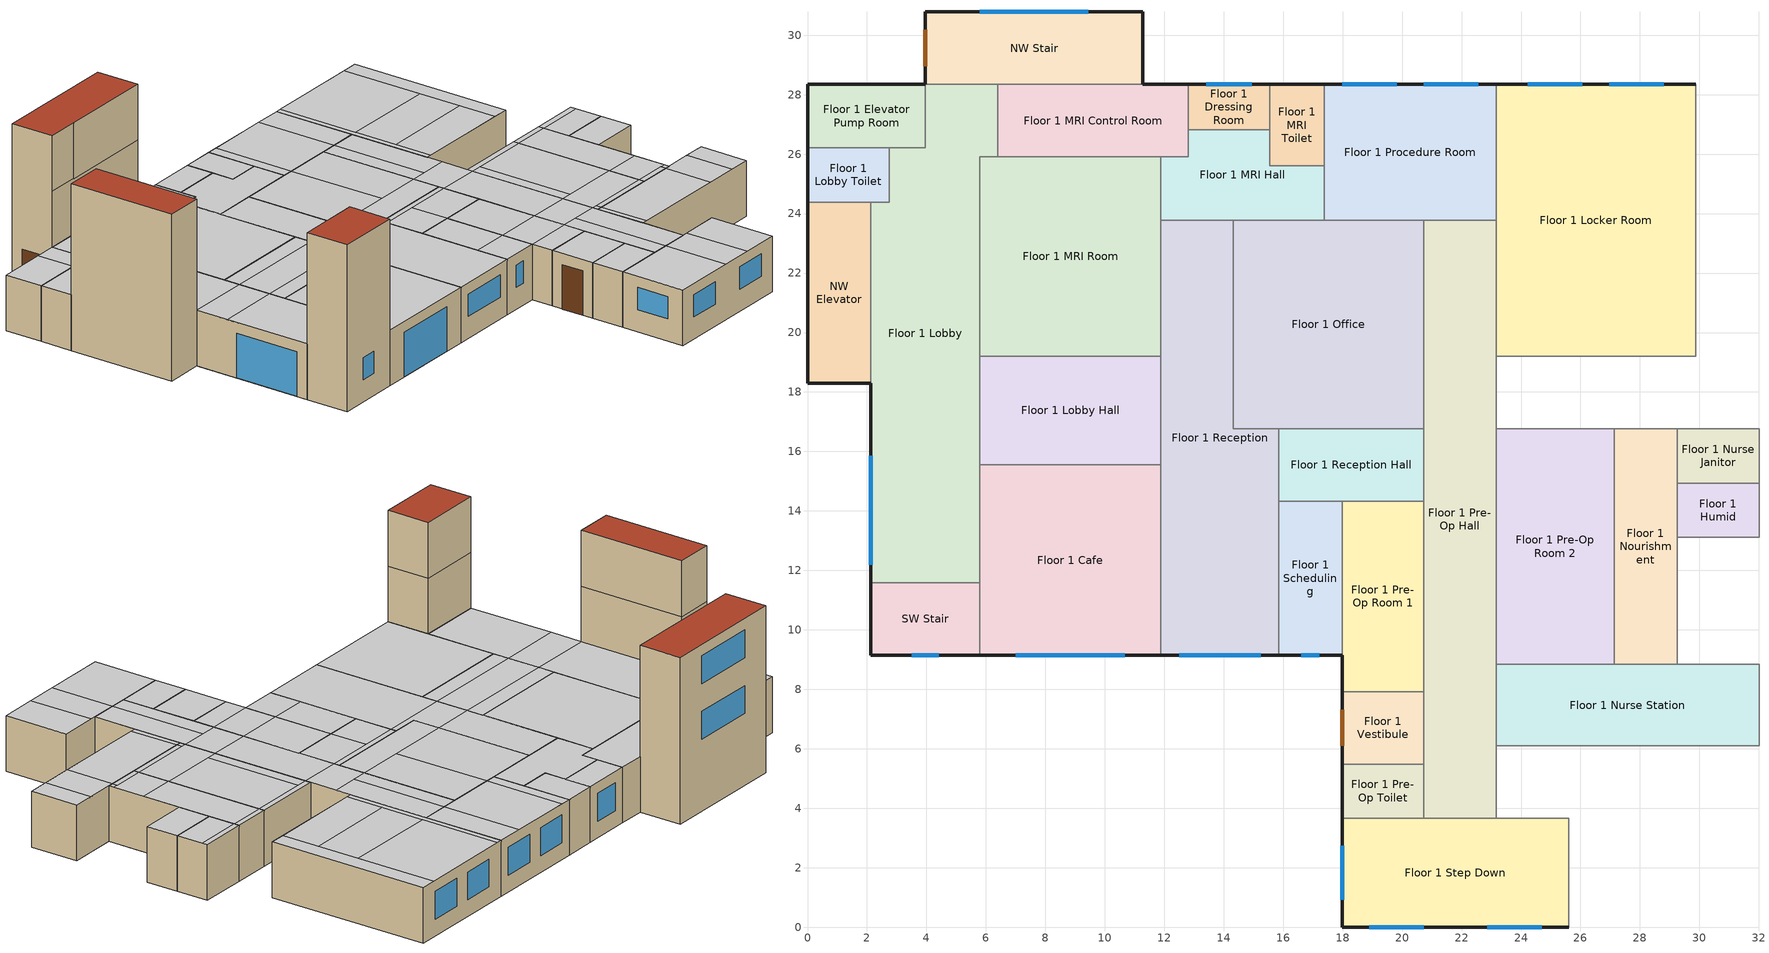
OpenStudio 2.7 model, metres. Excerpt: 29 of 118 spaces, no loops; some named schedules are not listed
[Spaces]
Floor 1 Vestibule
 floor ground (Basement Floor F: 1.26 Perim: 2.44 Area: 6.69): 20.73,7.92 20.73,5.49 17.98,5.49 17.98,7.92 z0
 wall outside: 17.98,7.92 17.98,5.49 z0:3.05
 wall to Floor 1 Pre-Op Hall: 20.73,5.49 20.73,7.92 z0:3.05
 wall to Floor 1 Pre-Op Room 1: 20.73,7.92 17.98,7.92 z0:3.05
 wall to Floor 1 Pre-Op Toilet: 17.98,5.49 20.73,5.49 z0:3.05
 door: 17.98,7.32 17.98,6.1 z0:2.44
 ceiling to Floor 2 Exam 1: 20.73,5.49 20.73,7.92 17.98,7.92 17.98,5.49 z3.05
Floor 1 Lobby
 floor ground (Basement Floor F: 1.26 Perim: 6.71 Area: 57.79): 6.4,28.35 6.4,25.91 5.79,25.91 5.79,11.58 2.13,11.58 2.13,24.38 2.74,24.38 2.74,26.21 3.96,26.21 3.96,28.35 z0
 wall outside: 2.13,18.29 2.13,11.58 z0:3.05
 wall to SW Stair: 2.13,11.58 5.79,11.58 z0:3.05
 wall to Floor 1 MRI Room: 5.79,19.2 5.79,25.91 6.4,25.91 z0:3.05
 wall to Floor 1 Elevator Pump Room: 3.96,28.35 3.96,26.21 2.74,26.21 z0:3.05
 wall to Floor 1 Lobby Toilet: 2.74,26.21 2.74,24.38 2.13,24.38 z0:3.05
 wall to Floor 1 MRI Control Room: 6.4,25.91 6.4,28.35 z0:3.05
 wall to Floor 1 Cafe: 5.79,11.58 5.79,15.54 z0:3.05
 wall to Floor 1 Lobby Hall: 5.79,15.54 5.79,19.2 z0:3.05
 wall to NW Stair: 6.4,28.35 3.96,28.35 z0:3.05
 wall to NW Elevator: 2.13,24.38 2.13,18.29 z0:3.05
 window: 2.13,15.85 2.13,12.19 z0.03:2.46
 ceiling to Floor 2 Work Hall: 5.79,16.46 5.79,18.29 2.13,18.29 2.13,16.46 z3.05
 ceiling to Floor 2 Work: 5.79,18.29 5.79,25.91 6.4,25.91 6.4,28.35 3.96,28.35 3.96,26.21 2.74,26.21 2.74,24.38 2.13,24.38 2.13,18.29 z3.05
 ceiling to Floor 2 Reception: 5.79,11.58 5.79,16.46 2.13,16.46 2.13,11.58 z3.05
Floor 1 Scheduling
 floor ground (Basement Floor F: 1.26 Perim: 2.13 Area: 11.06): 17.98,14.33 17.98,9.14 15.85,9.14 15.85,14.33 z0
 wall outside: 15.85,9.14 17.98,9.14 z0:3.05
 wall to Floor 1 Reception: 15.85,14.33 15.85,9.14 z0:3.05
 wall to Floor 1 Pre-Op Room 1: 17.98,9.14 17.98,14.33 z0:3.05
 wall to Floor 1 Reception Hall: 17.98,14.33 15.85,14.33 z0:3.05
 window: 16.61,9.14 17.22,9.14 z1.22:2.44
 ceiling to Floor 2 Reception Toilet: 17.98,10.97 17.98,14.33 15.85,14.33 15.85,10.97 z3.05
 ceiling to Floor 2 Reception Hall: 17.98,9.14 17.98,10.97 15.85,10.97 15.85,9.14 z3.05
SW Stair
 floor ground (Basement Floor F: 1.26 Perim: 6.1 Area: 8.92): 5.79,11.58 5.79,9.14 2.13,9.14 2.13,11.58 z0
 wall outside: 2.13,11.58 2.13,9.14 5.79,9.14 z0:9.14
 wall to Floor 3 Undeveloped 2: 5.79,9.14 5.79,11.58 2.13,11.58 z6.1:9.14
 wall to Floor 1 Cafe: 5.79,9.14 5.79,11.58 z0:3.05
 wall to Floor 2 Reception: 5.79,9.14 5.79,11.58 2.13,11.58 z3.05:6.1
 window: 3.51,9.14 4.42,9.14 z1.22:2.44
 roof outside: 5.79,9.14 5.79,11.58 2.13,11.58 2.13,9.14 z9.14
Floor 1 Lobby Hall
 floor ground (Basement Floor F: 1.26 Perim: 0.0 Area: 22.3): 11.89,19.2 11.89,15.54 5.79,15.54 5.79,19.2 z0
 wall to Floor 1 MRI Room: 11.89,19.2 5.79,19.2 z0:3.05
 wall to Floor 1 Cafe: 5.79,15.54 11.89,15.54 z0:3.05
 wall to Floor 1 Reception: 11.89,15.54 11.89,19.2 z0:3.05
 ceiling to Floor 2 Work Hall: 11.89,16.46 11.89,18.29 5.79,18.29 5.79,16.46 z3.05
 ceiling to Floor 2 Work: 11.89,18.29 11.89,19.2 5.79,19.2 5.79,18.29 z3.05
 ceiling to Floor 2 Reception: 11.89,15.54 11.89,16.46 5.79,16.46 5.79,15.54 z3.05
Floor 1 Pre-Op Room 1
 floor ground (Basement Floor F: 1.26 Perim: 1.22 Area: 17.56): 20.73,14.33 20.73,7.92 17.98,7.92 17.98,14.33 z0
 wall outside: 17.98,9.14 17.98,7.92 z0:3.05
 wall to Floor 1 Reception Hall: 20.73,14.33 17.98,14.33 z0:3.05
 wall to Floor 1 Pre-Op Hall: 20.73,7.92 20.73,14.33 z0:3.05
 ceiling to Floor 2 Scheduling 2: 20.73,10.97 20.73,14.33 17.98,14.33 17.98,10.97 z3.05
 ceiling to Floor 2 Reception Hall: 20.73,9.14 20.73,10.97 17.98,10.97 17.98,9.14 z3.05
 ceiling to Floor 2 Exam 1: 20.73,7.92 20.73,9.14 17.98,9.14 17.98,7.92 z3.05
Floor 1 MRI Hall
 floor ground (Basement Floor F: 1.26 Perim: 0.0 Area: 13.66): 15.54,26.82 15.54,25.6 17.37,25.6 17.37,23.77 11.89,23.77 11.89,25.91 12.8,25.91 12.8,26.82 z0
 wall to Floor 1 MRI Toilet: 17.37,25.6 15.54,25.6 15.54,26.82 z0:3.05
 wall to Floor 1 Dressing Room: 15.54,26.82 12.8,26.82 z0:3.05
 wall to Floor 1 Office: 14.33,23.77 17.37,23.77 z0:3.05
 wall to Floor 1 MRI Room: 11.89,25.91 11.89,23.77 z0:3.05
 wall to Floor 1 MRI Control Room: 12.8,26.82 12.8,25.91 11.89,25.91 z0:3.05
 wall to Floor 1 Reception: 11.89,23.77 14.33,23.77 z0:3.05
 wall to Floor 1 Procedure Room: 17.37,23.77 17.37,25.6 z0:3.05
 ceiling to Floor 2 Work: 17.37,23.77 17.37,25.6 15.54,25.6 15.54,26.82 12.8,26.82 12.8,25.91 11.89,25.91 11.89,23.77 z3.05
Floor 1 Pre-Op Hall
 floor ground (Basement Floor F: 1.26 Perim: 0.0 Area: 49.05): 23.16,23.77 23.16,3.66 20.73,3.66 20.73,23.77 z0
 wall to Floor 1 Nurse Hall: 23.16,3.66 23.16,6.1 z0:3.05
 wall to Floor 1 Office: 20.73,23.77 20.73,16.76 z0:3.05
 wall to Floor 1 Locker Room Hall: 23.16,16.76 23.16,19.2 z0:3.05
 wall to Floor 1 Pre-Op Room 2: 23.16,8.84 23.16,16.76 z0:3.05
 wall to Floor 1 Procedure Room: 23.16,23.77 20.73,23.77 z0:3.05
 wall to Floor 1 Nurse Station: 23.16,6.1 23.16,8.84 z0:3.05
 wall to Floor 1 Step Down: 20.73,3.66 23.16,3.66 z0:3.05
 wall to Floor 1 Locker Room: 23.16,19.2 23.16,23.77 z0:3.05
 wall to Floor 1 Pre-Op Toilet: 20.73,5.49 20.73,3.66 z0:3.05
 wall to Floor 1 Reception Hall: 20.73,16.76 20.73,14.33 z0:3.05
 ceiling to Floor 2 Exam 1: 21.64,3.66 21.64,9.14 20.73,9.14 20.73,3.66 z3.05
 ceiling to Floor 2 Exam Hall 1: 23.16,3.66 23.16,9.14 21.64,9.14 21.64,3.66 z3.05
 ceiling to Floor 2 Work Hall: 23.16,16.46 23.16,18.29 20.73,18.29 20.73,16.46 z3.05
 ceiling to Floor 2 Exam Hall 6: 23.16,18.29 23.16,23.77 21.64,23.77 21.64,18.29 z3.05
 ceiling to Floor 2 Exam 9: 21.64,18.29 21.64,23.77 20.73,23.77 20.73,18.29 z3.05
 ceiling to Floor 2 Scheduling 2: 23.16,10.97 23.16,16.46 20.73,16.46 20.73,10.97 z3.05
 ceiling to Floor 2 Reception Hall: 23.16,9.14 23.16,10.97 20.73,10.97 20.73,9.14 z3.05
NW Elevator
 floor ground (Basement Floor F: 1.26 Perim: 8.23 Area: 13.01): 2.13,24.38 2.13,18.29 0,18.29 0,24.38 z0
 wall outside: 0,24.38 0,18.29 2.13,18.29 z0:9.14
 wall to Floor 3 Office Toilet: 2.13,24.38 0,24.38 z6.1:9.14
 wall to Floor 1 Lobby Toilet: 2.13,24.38 0,24.38 z0:3.05
 wall to Floor 3 Elevator Hall: 2.13,18.29 2.13,24.38 z6.1:9.14
 wall to Floor 2 Work Toilet: 2.13,24.38 0,24.38 z3.05:6.1
 wall to Floor 2 Work: 2.13,18.29 2.13,24.38 z3.05:6.1
 roof outside: 2.13,18.29 2.13,24.38 0,24.38 0,18.29 z9.14
Floor 1 Reception
 floor ground (Basement Floor F: 1.26 Perim: 3.96 Area: 47.29): 14.33,23.77 14.33,16.76 15.85,16.76 15.85,9.14 11.89,9.14 11.89,23.77 z0
 wall outside: 11.89,9.14 15.85,9.14 z0:3.05
 wall to Floor 1 Cafe: 11.89,15.54 11.89,9.14 z0:3.05
 wall to Floor 1 Reception Hall: 15.85,14.33 15.85,16.76 z0:3.05
 wall to Floor 1 Office: 15.85,16.76 14.33,16.76 14.33,23.77 z0:3.05
 wall to Floor 1 MRI Room: 11.89,23.77 11.89,19.2 z0:3.05
 window: 12.5,9.14 15.24,9.14 z1.22:2.44
 ceiling to Floor 2 Work Hall: 15.85,16.46 15.85,16.76 14.33,16.76 14.33,18.29 11.89,18.29 11.89,16.46 z3.05
 ceiling to Floor 2 Reception: 15.85,9.14 15.85,16.46 11.89,16.46 11.89,9.14 z3.05
 ceiling to Floor 2 Work: 14.33,18.29 14.33,23.77 11.89,23.77 11.89,18.29 z3.05
NW Stair
 floor ground (Basement Floor F: 1.26 Perim: 12.19 Area: 17.84): 11.28,30.78 11.28,28.35 3.96,28.35 3.96,30.78 z0
 wall outside: 11.28,28.35 11.28,30.78 3.96,30.78 3.96,28.35 z0:9.14
 wall to Floor 3 Office: 5.79,28.35 11.28,28.35 z6.1:9.14
 wall to Floor 1 MRI Control Room: 6.4,28.35 11.28,28.35 z0:3.05
 wall to Floor 2 Work: 3.96,28.35 11.28,28.35 z3.05:6.1
 wall to Floor 3 Elevator Hall: 3.96,28.35 5.79,28.35 z6.1:9.14
 window: 9.45,30.78 5.79,30.78 z3.96:5.49; 9.45,30.78 5.79,30.78 z7.01:8.53
 door: 3.96,30.18 3.96,28.96 z0:2.44
 roof outside: 11.28,28.35 11.28,30.78 3.96,30.78 3.96,28.35 z9.14
Floor 1 MRI Room
 floor ground (Basement Floor F: 1.26 Perim: 0.0 Area: 40.88): 11.89,25.91 11.89,19.2 5.79,19.2 5.79,25.91 z0
 wall to Floor 1 MRI Control Room: 11.89,25.91 6.4,25.91 z0:3.05
 ceiling to Floor 2 Work: 11.89,19.2 11.89,25.91 5.79,25.91 5.79,19.2 z3.05
Floor 1 Procedure Room
 floor ground (Basement Floor F: 1.26 Perim: 5.79 Area: 26.48): 23.16,28.35 23.16,23.77 17.37,23.77 17.37,28.35 z0
 wall outside: 23.16,28.35 17.37,28.35 z0:3.05
 wall to Floor 1 Locker Room: 23.16,23.77 23.16,28.35 z0:3.05
 wall to Floor 1 Office: 17.37,23.77 20.73,23.77 z0:3.05
 wall to Floor 1 MRI Toilet: 17.37,28.35 17.37,25.6 z0:3.05
 window: 19.81,28.35 17.98,28.35 / 22.56,28.35 20.73,28.35 z0.91:2.44
 ceiling to Floor 2 Work: 17.98,23.77 17.98,28.35 17.37,28.35 17.37,23.77 z3.05
 ceiling to Floor 2 Exam Hall 6: 23.16,23.77 23.16,28.35 21.64,28.35 21.64,23.77 z3.05
 ceiling to Floor 2 Exam 9: 21.64,23.77 21.64,28.35 17.98,28.35 17.98,23.77 z3.05
Floor 1 Cafe
 floor ground (Basement Floor F: 1.26 Perim: 6.1 Area: 39.02): 11.89,15.54 11.89,9.14 5.79,9.14 5.79,15.54 z0
 wall outside: 5.79,9.14 11.89,9.14 z0:3.05
 window: 7.01,9.14 10.67,9.14 z0.03:2.46
 ceiling to Floor 2 Reception: 11.89,9.14 11.89,15.54 5.79,15.54 5.79,9.14 z3.05
Floor 1 Pre-Op Room 2
 floor ground (Basement Floor F: 1.26 Perim: 0.0 Area: 31.4): 27.13,16.76 27.13,8.84 23.16,8.84 23.16,16.76 z0
 wall to Floor 1 Nurse Station: 23.16,8.84 27.13,8.84 z0:3.05
 wall to Floor 1 Locker Room Hall: 27.13,16.76 23.16,16.76 z0:3.05
 wall to Floor 1 Nourishment: 27.13,8.84 27.13,16.76 z0:3.05
 ceiling to Floor 2 Work Hall: 27.13,16.46 27.13,16.76 23.16,16.76 23.16,16.46 z3.05
 ceiling to Floor 2 Exam Hall 1: 23.47,8.84 23.47,9.14 23.16,9.14 23.16,8.84 z3.05
 ceiling to Floor 2 Exam 2: 27.13,8.84 27.13,9.14 23.47,9.14 23.47,8.84 z3.05
 ceiling to Floor 2 Reception Hall: 27.13,9.14 27.13,10.97 23.16,10.97 23.16,9.14 z3.05
 ceiling to Floor 2 Scheduling 2: 23.77,10.97 23.77,16.46 23.16,16.46 23.16,10.97 z3.05
 ceiling to Floor 2 X-Ray: 27.13,10.97 27.13,16.46 23.77,16.46 23.77,10.97 z3.05
Floor 1 Locker Room
 floor ground (Basement Floor F: 1.26 Perim: 6.71 Area: 61.32): 29.87,28.35 29.87,19.2 23.16,19.2 23.16,28.35 z0
 wall outside: 29.87,28.35 23.16,28.35 z0:3.05
 wall to Floor 1 Locker Room Hall: 23.16,19.2 29.87,19.2 z0:3.05
 wall to Floor 1 Lounge: 29.87,19.2 29.87,28.35 z0:3.05
 window: 28.8,28.35 26.97,28.35 / 26.06,28.35 24.23,28.35 z0.91:2.44
 ceiling to Floor 2 Exam Hall 5: 29.87,19.2 29.87,28.35 28.96,28.35 28.96,19.2 z3.05
 ceiling to Floor 2 Exam 8: 28.96,23.77 28.96,28.35 23.47,28.35 23.47,23.77 z3.05
 ceiling to Floor 2 Exam Hall 6: 23.47,19.2 23.47,28.35 23.16,28.35 23.16,19.2 z3.05
 ceiling to Floor 2 Nurse Station 2: 28.96,19.2 28.96,21.34 23.47,21.34 23.47,19.2 z3.05
 ceiling to Floor 2 Storage 3: 28.96,21.34 28.96,23.77 23.47,23.77 23.47,21.34 z3.05
Floor 1 Nurse Station
 floor ground (Basement Floor F: 1.26 Perim: 0.0 Area: 24.25): 32,8.84 32,6.1 23.16,6.1 23.16,8.84 z0
 wall to Floor 1 Nurse Hall: 23.16,6.1 32,6.1 z0:3.05
 wall to Floor 1 Clean: 32,8.84 29.26,8.84 z0:3.05
 wall to Floor 1 Nourishment: 29.26,8.84 27.13,8.84 z0:3.05
 wall to Floor 1 PACU: 32,6.1 32,8.84 z0:3.05
 ceiling to Floor 2 Exam Hall 2: 30.78,6.1 30.78,8.84 28.96,8.84 28.96,6.1 z3.05
 ceiling to Floor 2 Exam Hall 1: 23.47,6.1 23.47,8.84 23.16,8.84 23.16,6.1 z3.05
 ceiling to Floor 2 Exam 3: 32,6.1 32,8.84 30.78,8.84 30.78,6.1 z3.05
 ceiling to Floor 2 Exam 2: 28.96,6.1 28.96,8.84 23.47,8.84 23.47,6.1 z3.05
Floor 1 Pre-Op Toilet
 floor ground (Basement Floor F: 1.26 Perim: 1.83 Area: 5.02): 20.73,5.49 20.73,3.66 17.98,3.66 17.98,5.49 z0
 wall outside: 17.98,5.49 17.98,3.66 z0:3.05
 wall to Floor 1 Step Down: 17.98,3.66 20.73,3.66 z0:3.05
 ceiling to Floor 2 Exam 1: 20.73,3.66 20.73,5.49 17.98,5.49 17.98,3.66 z3.05
Floor 1 Dressing Room
 floor ground (Basement Floor F: 1.26 Perim: 2.74 Area: 4.18): 15.54,28.35 15.54,26.82 12.8,26.82 12.8,28.35 z0
 wall outside: 15.54,28.35 12.8,28.35 z0:3.05
 wall to Floor 1 MRI Toilet: 15.54,26.82 15.54,28.35 z0:3.05
 wall to Floor 1 MRI Control Room: 12.8,28.35 12.8,26.82 z0:3.05
 window: 14.94,28.35 13.41,28.35 z0.91:2.44
 ceiling to Floor 2 Work: 15.54,26.82 15.54,28.35 12.8,28.35 12.8,26.82 z3.05
Floor 1 Office
 floor ground (Basement Floor F: 1.26 Perim: 0.0 Area: 44.87): 20.73,23.77 20.73,16.76 14.33,16.76 14.33,23.77 z0
 wall to Floor 1 Reception Hall: 15.85,16.76 20.73,16.76 z0:3.05
 ceiling to Floor 2 Work Hall: 20.73,16.76 20.73,18.29 14.33,18.29 14.33,16.76 z3.05
 ceiling to Floor 2 Exam 9: 20.73,18.29 20.73,23.77 17.98,23.77 17.98,18.29 z3.05
 ceiling to Floor 2 Work: 17.98,18.29 17.98,23.77 14.33,23.77 14.33,18.29 z3.05
Floor 1 Nourishment
 floor ground (Basement Floor F: 1.26 Perim: 0.0 Area: 16.91): 29.26,16.76 29.26,8.84 27.13,8.84 27.13,16.76 z0
 wall to Floor 1 Nurse Janitor: 29.26,14.94 29.26,16.76 z0:3.05
 wall to Floor 1 Humid: 29.26,13.11 29.26,14.94 z0:3.05
 wall to Floor 1 Locker Room Hall: 29.26,16.76 27.13,16.76 z0:3.05
 wall to Floor 1 Clean: 29.26,8.84 29.26,13.11 z0:3.05
 ceiling to Floor 2 X-Ray: 29.26,10.97 29.26,16.46 27.13,16.46 27.13,10.97 z3.05
 ceiling to Floor 2 Exam 2: 28.96,8.84 28.96,9.14 27.13,9.14 27.13,8.84 z3.05
 ceiling to Floor 2 Reception Hall: 29.26,9.14 29.26,10.97 27.13,10.97 27.13,9.14 z3.05
 ceiling to Floor 2 Work Hall: 29.26,16.46 29.26,16.76 27.13,16.76 27.13,16.46 z3.05
 ceiling to Floor 2 Exam Hall 2: 29.26,8.84 29.26,9.14 28.96,9.14 28.96,8.84 z3.05
Floor 1 Elevator Pump Room
 floor ground (Basement Floor F: 1.26 Perim: 6.1 Area: 8.45): 3.96,28.35 3.96,26.21 0,26.21 0,28.35 z0
 wall outside: 3.96,28.35 0,28.35 0,26.21 z0:3.05
 wall to Floor 1 Lobby Toilet: 0,26.21 2.74,26.21 z0:3.05
 ceiling to Floor 2 Work: 3.96,26.21 3.96,28.35 2.74,28.35 2.74,26.21 z3.05
 ceiling to Floor 2 Janitor: 2.74,26.21 2.74,28.35 0,28.35 0,26.21 z3.05
Floor 1 Lobby Toilet
 floor ground (Basement Floor F: 1.26 Perim: 1.83 Area: 5.02): 2.74,26.21 2.74,24.38 0,24.38 0,26.21 z0
 wall outside: 0,26.21 0,24.38 z0:3.05
 ceiling to Floor 2 Work Toilet: 2.74,24.38 2.74,26.21 0,26.21 0,24.38 z3.05
Floor 1 MRI Control Room
 floor ground (Basement Floor F: 1.26 Perim: 1.52 Area: 15.61): 12.8,28.35 12.8,25.91 6.4,25.91 6.4,28.35 z0
 wall outside: 12.8,28.35 11.28,28.35 z0:3.05
 ceiling to Floor 2 Work: 12.8,25.91 12.8,28.35 6.4,28.35 6.4,25.91 z3.05
Floor 1 Humid
 floor ground (Basement Floor F: 1.26 Perim: 0.0 Area: 5.02): 32,14.94 32,13.11 29.26,13.11 29.26,14.94 z0
 wall to Floor 1 Clean: 29.26,13.11 32,13.11 z0:3.05
 wall to Floor 1 Nurse Janitor: 32,14.94 29.26,14.94 z0:3.05
 wall to Floor 1 Sterile Storage: 32,13.11 32,14.94 z0:3.05
 ceiling to Floor 2 X-Ray: 32,13.11 32,14.94 29.26,14.94 29.26,13.11 z3.05
Floor 1 Step Down
 floor ground (Basement Floor F: 1.26 Perim: 11.28 Area: 27.87): 25.6,3.66 25.6,0 17.98,0 17.98,3.66 z0
 wall outside: 17.98,3.66 17.98,0 25.6,0 z0:3.05
 wall to Floor 1 Nurse Hall: 25.6,3.66 23.16,3.66 z0:3.05
 wall to Floor 1 Recovery Room: 25.6,0 25.6,3.66 z0:3.05
 window: 22.86,0 24.69,0 / 18.9,0 20.73,0 / 17.98,2.74 17.98,0.91 z1.22:2.44
 ceiling to Floor 2 Exam 1: 21.64,0 21.64,3.66 17.98,3.66 17.98,0 z3.05
 ceiling to Floor 2 Exam Hall 1: 23.47,0 23.47,3.66 21.64,3.66 21.64,0 z3.05
 ceiling to Floor 2 Exam 2: 25.6,0 25.6,3.66 23.47,3.66 23.47,0 z3.05
Floor 1 Reception Hall
 floor ground (Basement Floor F: 1.26 Perim: 0.0 Area: 11.89): 20.73,16.76 20.73,14.33 15.85,14.33 15.85,16.76 z0
 ceiling to Floor 2 Work Hall: 20.73,16.46 20.73,16.76 15.85,16.76 15.85,16.46 z3.05
 ceiling to Floor 2 Reception Toilet: 17.98,14.33 17.98,16.46 15.85,16.46 15.85,14.33 z3.05
 ceiling to Floor 2 Scheduling 2: 20.73,14.33 20.73,16.46 17.98,16.46 17.98,14.33 z3.05
Floor 1 Nurse Janitor
 floor ground (Basement Floor F: 1.26 Perim: 0.0 Area: 5.02): 32,16.76 32,14.94 29.26,14.94 29.26,16.76 z0
 wall to Floor 1 Sterile Storage: 32,14.94 32,16.76 z0:3.05
 wall to Floor 1 Locker Room Hall: 32,16.76 29.26,16.76 z0:3.05
 ceiling to Floor 2 Work Hall: 32,16.46 32,16.76 29.26,16.76 29.26,16.46 z3.05
 ceiling to Floor 2 X-Ray: 32,14.94 32,16.46 29.26,16.46 29.26,14.94 z3.05
Floor 1 MRI Toilet
 floor ground (Basement Floor F: 1.26 Perim: 1.83 Area: 5.02): 17.37,28.35 17.37,25.6 15.54,25.6 15.54,28.35 z0
 wall outside: 17.37,28.35 15.54,28.35 z0:3.05
 ceiling to Floor 2 Work: 17.37,25.6 17.37,28.35 15.54,28.35 15.54,25.6 z3.05
[Site]
Tampa-MacDill AFB_FL_USA: Latitude {deg}=27.85; Longitude {deg}=-82.52; Time Zone {hr}=-5; Elevation {m}=8; Terrain=City
[Building]
-Outpatient-ASHRAE 169-2013-2A created: 2020-01-29 10:56:15 -0500: North Axis {deg}=0; Default Construction Set=90.1-2007 - Outpatient - ASHRAE 169-2013-2A; Standards Number of Stories=3; Standards Number of Above Ground Stories=3; Standards Building Type=Outpatient
[ClimateZones]
Climate Zone Institution Name 1=ASHRAE; Climate Zone Document Name 1=ANSI/ASHRAE Standard 169; Climate Zone Document Year 1=2006; Climate Zone Value 1=2A
[Site:WaterMainsTemperature]
Calculation Method=Correlation; Annual Average Outdoor Air Temperature {C}=21.85; Maximum Difference In Monthly Average Outdoor Air Temperatures {deltaC}=14.3
[SizingPeriod:DesignDay] Barometric Pressure {Pa}=101229; Sky Clearness=0; Rain Indicator=0; Snow Indicator=0; Day of Month=21; Daylight Saving Time Indicator=0; Humidity Indicating Type=Wetbulb; Dry-Bulb Temperature Range Modifier Type=DefaultMultipliers
Name | Maximum Dry-Bulb Temperature {C} | Daily Dry-Bulb Temperature Range {deltaC} | Humidity Indicating Conditions at Maximum Dry-Bulb | Wind Speed {m/s} | Wind Direction {deg} | Month | Day Type | Solar Model Indicator | ASHRAE Taub | ASHRAE Taud
Tampa-MacDill.AFB_FL_USA Ann Clg .4% Condns DB=>MWB | 33.9 | 7.9 | 25.1 | 3.1 | 270 | 8 | SummerDesignDay | ASHRAETau | 0.491 | 2.016
Tampa-MacDill.AFB_FL_USA Ann Htg 99.6% Condns DB | 4.6 | 0 | 4.6 | 2.5 | 10 | 1 | WinterDesignDay | ASHRAEClearSky
[Site:GroundTemperature:FCfactorMethod]
January Ground Temperature {C}=24.2; February Ground Temperature {C}=18.9; March Ground Temperature {C}=15.7; April Ground Temperature {C}=13.6; May Ground Temperature {C}=15.5; June Ground Temperature {C}=17.1; July Ground Temperature {C}=21.2; August Ground Temperature {C}=26.9; September Ground Temperature {C}=27.6; October Ground Temperature {C}=27.9; November Ground Temperature {C}=27.4; December Ground Temperature {C}=26.2
[Material:NoMass] Thermal Absorptance=0.9; Solar Absorptance=0.7
Name | Roughness | Thermal Resistance {m2-K/W} | Visible Absorptance
CP02 CARPET PAD | VeryRough | 0.21648 | 0.8
Typical Insulation R-6.78 | Smooth | 1.19347 | 0.7
Typical Carpet Pad | Smooth | 0.21648 | 0.8
Typical Insulation R-5.89 | Smooth | 1.03652 | 0.7
Typical Insulation R-19.72 | Smooth | 3.4722 | 0.7
Typical Insulation R-0.58 | Smooth | 0.101875 | 0.7
Typical Insulation | Smooth | 0.0282222 | 0.7
[Material]
Name | Roughness | Thickness {m} | Conductivity {W/m-K} | Density {kg/m3} | Specific Heat {J/kg-K} | Thermal Absorptance | Solar Absorptance | Visible Absorptance
100mm Normalweight concrete floor | MediumSmooth | 0.1016 | 2.31 | 2322 | 832
G01 13mm gypsum board | Smooth | 0.0127 | 0.16 | 800 | 1090 | 0.9 | 0.7 | 0.5
4 in. Normalweight Concrete Floor | MediumRough | 0.1016 | 2.31 | 2322 | 832 | 0.9 | 0.7 | 0.7
25mm Stucco | Smooth | 0.0254 | 0.72 | 1856 | 840 | 0.9 | 0.7 | 0.7
5/8 in. Gypsum Board | MediumSmooth | 0.0159 | 0.16 | 800 | 1090 | 0.9 | 0.7 | 0.7
Roof Membrane - Highly Reflective | VeryRough | 0.0095 | 0.16 | 1121.29 | 1460 | 0.75 | 0.45 | 0.7
Metal Roof Surface; F08 Metal surface | Smooth | 0.0008 | 45.28 | 7824 | 500 | 0.9 | 0.7 | 0.7
6 in. Normalweight Concrete Floor | MediumRough | 0.1524 | 2.31 | 2322 | 832 | 0.9 | 0.7 | 0.7
8 in. Concrete Block Basement Wall | MediumRough | 0.2032 | 1.326 | 1842 | 912 | 0.9 | 0.7 | 0.7
G05 25mm wood | MediumSmooth | 0.0254 | 0.15 | 608 | 1630 | 0.9 | 0.5 | 0.5
Std Wood 6inch | MediumSmooth | 0.15 | 0.12 | 540 | 1210 | 0.9 | 0.7 | 0.7
[Construction]
Typical Insulated Exterior Mass Floor R-9.35: Typical Insulation R-6.78, 4 in. Normalweight Concrete Floor, Typical Carpet Pad
Typical Insulated Steel Framed Exterior Wall R-8.06: 25mm Stucco, 5/8 in. Gypsum Board, Typical Insulation R-5.89, 5/8 in. Gypsum Board
Typical IEAD Roof - Highly Reflective R-20.83: Roof Membrane - Highly Reflective, Typical Insulation R-19.72, Metal Roof Surface
Typical Interior Floor: 100mm Normalweight concrete floor, CP02 CARPET PAD
Typical Interior Wall: G01 13mm gypsum board, G01 13mm gypsum board
Typical Interior Ceiling: CP02 CARPET PAD, 100mm Normalweight concrete floor
Typical Insulated Carpeted 6in Slab Floor: 6 in. Normalweight Concrete Floor, Typical Carpet Pad
Typical Insulated Basement Mass Wall: 8 in. Concrete Block Basement Wall
U 0.72 SHGC 0.25 Sgl Ref-B-M Tint 6mm: REF B TINT MID 6MM
Typical Insulated Metal Door R-1.43: F08 Metal surface, Typical Insulation R-0.58
U 0.88 SHGC 0.16 Sgl Ref-A-L Clr 6mm: REF A CLEAR LO 6MM
Typical Overhead Door: Typical Insulation
U 1.98 SHGC 0.36 Sgl Ref-B-H Clr 6mm: REF B CLEAR HI 6MM
Typical Interior Window: Clear 3mm
Typical Interior Door; Typical Interior Partition: G05 25mm wood
InteriorFurnishings: Std Wood 6inch
[Construction:FfactorGroundFloor] F-Factor {W/m-K}=1.26363
Name | Area {m2} | PerimeterExposed {m}
Basement Floor F: 1.26 Perim: 0.0 Area: 31.4 | 31.4012 | 0
Basement Floor F: 1.26 Perim: 11.28 Area: 27.87 | 27.8709 | 11.2776
Basement Floor F: 1.26 Perim: 12.19 Area: 17.84 | 17.8374 | 12.192
Basement Floor F: 1.26 Perim: 6.1 Area: 39.02 | 39.0193 | 6.096
Basement Floor F: 1.26 Perim: 0.0 Area: 5.02 | 5.01676 | 0
Basement Floor F: 1.26 Perim: 6.1 Area: 8.92 | 8.91869 | 6.096
Basement Floor F: 1.26 Perim: 1.83 Area: 5.02 | 5.01676 | 1.8288
Basement Floor F: 1.26 Perim: 0.0 Area: 16.91 | 16.9084 | 0
Basement Floor F: 1.26 Perim: 2.44 Area: 6.69 | 6.68902 | 2.4384
Basement Floor F: 1.26 Perim: 6.1 Area: 8.45 | 8.45418 | 6.096
Basement Floor F: 1.26 Perim: 6.71 Area: 57.79 | 57.7857 | 6.7056
Basement Floor F: 1.26 Perim: 2.13 Area: 11.06 | 11.0555 | 2.1336
Basement Floor F: 1.26 Perim: 0.0 Area: 22.3 | 22.2967 | 0
Basement Floor F: 1.26 Perim: 1.22 Area: 17.56 | 17.5587 | 1.2192
Basement Floor F: 1.26 Perim: 0.0 Area: 13.66 | 13.6567 | 0
Basement Floor F: 1.26 Perim: 0.0 Area: 49.05 | 49.0528 | 0
Basement Floor F: 1.26 Perim: 8.23 Area: 13.01 | 13.0064 | 8.2296
Basement Floor F: 1.26 Perim: 3.96 Area: 47.29 | 47.2876 | 3.9624
Basement Floor F: 1.26 Perim: 0.0 Area: 40.88 | 40.8773 | 0
Basement Floor F: 1.26 Perim: 5.79 Area: 26.48 | 26.4774 | 5.7912
Basement Floor F: 1.26 Perim: 6.71 Area: 61.32 | 61.316 | 6.7056
Basement Floor F: 1.26 Perim: 0.0 Area: 24.25 | 24.2477 | 0
Basement Floor F: 1.26 Perim: 1.52 Area: 15.61 | 15.6077 | 1.524
Basement Floor F: 1.26 Perim: 2.74 Area: 4.18 | 4.18064 | 2.7432
Basement Floor F: 1.26 Perim: 0.0 Area: 44.87 | 44.8722 | 0
Basement Floor F: 1.26 Perim: 0.0 Area: 11.89 | 11.8916 | 0
[DefaultConstructionSet]
90.1-2007 - Outpatient - ASHRAE 169-2013-2A: Default Exterior Surface Constructions=Default Surface Constructions 1; Default Interior Surface Constructions=Default Surface Constructions 2; Default Ground Contact Surface Constructions=Default Surface Constructions 3; Default Exterior SubSurface Constructions=Default Sub Surface Constructions 1; Default Interior SubSurface Constructions=Default Sub Surface Constructions 2; Interior Partition Construction=Typical Interior Partition
[DefaultSurfaceConstructions]
Name | Floor Construction | Wall Construction | Roof Ceiling Construction
Default Surface Constructions 1 | Typical Insulated Exterior Mass Floor R-9.35 | Typical Insulated Steel Framed Exterior Wall R-8.06 | Typical IEAD Roof - Highly Reflective R-20.83
Default Surface Constructions 2 | Typical Interior Floor | Typical Interior Wall | Typical Interior Ceiling
Default Surface Constructions 3 | Typical Insulated Carpeted 6in Slab Floor | Typical Insulated Basement Mass Wall
[DefaultSubSurfaceConstructions]
Name | Fixed Window Construction | Operable Window Construction | Door Construction | Glass Door Construction | Overhead Door Construction | Skylight Construction | Tubular Daylight Dome Construction | Tubular Daylight Diffuser Construction
Default Sub Surface Constructions 1 | U 0.72 SHGC 0.25 Sgl Ref-B-M Tint 6mm | U 0.72 SHGC 0.25 Sgl Ref-B-M Tint 6mm | Typical Insulated Metal Door R-1.43 | U 0.88 SHGC 0.16 Sgl Ref-A-L Clr 6mm | Typical Overhead Door | U 1.98 SHGC 0.36 Sgl Ref-B-H Clr 6mm | Typical Interior Window | Typical Interior Window
Default Sub Surface Constructions 2 | Typical Interior Window | Typical Interior Window | Typical Interior Door
[WindowMaterial:Glazing] Optical Data Type=SpectralAverage; Infrared Transmittance at Normal Incidence=0; Front Side Infrared Hemispherical Emissivity=0.84; Conductivity {W/m-K}=0.9; Dirt Correction Factor for Solar and Visible Transmittance=1; Solar Diffusing=No
Name | Thickness {m} | Solar Transmittance at Normal Incidence | Front Side Solar Reflectance at Normal Incidence | Back Side Solar Reflectance at Normal Incidence | Visible Transmittance at Normal Incidence | Front Side Visible Reflectance at Normal Incidence | Back Side Visible Reflectance at Normal Incidence | Back Side Infrared Hemispherical Emissivity
REF B TINT MID 6MM | 0.006 | 0.1 | 0.11 | 0.41 | 0.13 | 0.1 | 0.32 | 0.45
REF A CLEAR LO 6MM | 0.006 | 0.066 | 0.341 | 0.493 | 0.08 | 0.41 | 0.37 | 0.4
REF B CLEAR HI 6MM | 0.006 | 0.24 | 0.16 | 0.32 | 0.3 | 0.16 | 0.29 | 0.6
Clear 3mm | 0.003 | 0.837 | 0.075 | 0.075 | 0.898 | 0.081 | 0.081 | 0.84
[Space] Building Story=Building Story 1; Part of Total Floor Area=Yes
Name | Space Type | Thermal Zone
Floor 1 Pre-Op Room 2 | Outpatient PreOp | Floor 1 Pre-Op Room 2 ZN
Floor 1 Nurse Janitor | Outpatient Janitor | Floor 1 Nurse Janitor ZN
Floor 1 Vestibule | Outpatient Hall_infil | Floor 1 Vestibule ZN
Floor 1 Lobby | Outpatient Lobby | Floor 1 Lobby ZN
Floor 1 Scheduling | Outpatient Office | Floor 1 Scheduling ZN
SW Stair | Outpatient Stair | SW Stair ZN
Floor 1 Lobby Hall | Outpatient Hall | Floor 1 Lobby Hall ZN
Floor 1 Cafe | Outpatient Cafe | Floor 1 Cafe ZN
Floor 1 Pre-Op Room 1 | Outpatient PreOp | Floor 1 Pre-Op Room 1 ZN
Floor 1 Nourishment | Outpatient NurseStation | Floor 1 Nourishment ZN
Floor 1 Lobby Toilet | Outpatient Toilet | Floor 1 Lobby Toilet ZN
Floor 1 MRI Hall | Outpatient Hall | Floor 1 MRI Hall ZN
Floor 1 Pre-Op Hall | Outpatient Hall | Floor 1 Pre-Op Hall ZN
NW Elevator | Outpatient Stair | NW Elevator ZN
Floor 1 MRI Toilet | Outpatient Toilet | Floor 1 MRI Toilet ZN
Floor 1 Reception | Outpatient Reception | Floor 1 Reception ZN
NW Stair | Outpatient Stair | NW Stair ZN
Floor 1 Elevator Pump Room | Outpatient ElevatorPumpRoom | Floor 1 Elevator Pump Room ZN
Floor 1 MRI Room | Outpatient MRI | Floor 1 MRI Room ZN
Floor 1 Procedure Room | Outpatient ProcedureRoom | Floor 1 Procedure Room ZN
Floor 1 Locker Room | Outpatient LockerRoom | Floor 1 Locker Room ZN
Floor 1 Nurse Station | Outpatient NurseStation | Floor 1 Nurse Station ZN
Floor 1 MRI Control Room | Outpatient MRI_Control | Floor 1 MRI Control Room ZN
Floor 1 Pre-Op Toilet | Outpatient Toilet | Floor 1 Pre-Op Toilet ZN
Floor 1 Dressing Room | Outpatient DressingRoom | Floor 1 Dressing Room ZN
Floor 1 Office | Outpatient Office | Floor 1 Office ZN
Floor 1 Humid | Outpatient Office | Floor 1 Humid ZN
Floor 1 Step Down | Outpatient PACU | Floor 1 Step Down ZN
Floor 1 Reception Hall | Outpatient Hall | Floor 1 Reception Hall ZN
[BuildingStory]
Building Story 1: Nominal Z Coordinate {m}=0
[SpaceType] Standards Building Type=Outpatient
Name | Default Schedule Set | Design Specification Outdoor Air Object | Standards Space Type
Outpatient Cafe | Outpatient Cafe Schedule Set | Outpatient Cafe Ventilation | Cafe
Outpatient DressingRoom | Outpatient DressingRoom Schedule Set | Outpatient DressingRoom Ventilation | DressingRoom
Outpatient ElevatorPumpRoom | Outpatient ElevatorPumpRoom Schedule Set | Outpatient ElevatorPumpRoom Ventilation | ElevatorPumpRoom
Outpatient Hall | Outpatient Hall Schedule Set | Outpatient Hall Ventilation | Hall
Outpatient Hall_infil | Outpatient Hall_infil Schedule Set | Outpatient Hall_infil Ventilation | Hall_infil
Outpatient Janitor | Outpatient Janitor Schedule Set | Outpatient Janitor Ventilation | Janitor
Outpatient Lobby | Outpatient Lobby Schedule Set | Outpatient Lobby Ventilation | Lobby
Outpatient LockerRoom | Outpatient LockerRoom Schedule Set | Outpatient LockerRoom Ventilation | LockerRoom
Outpatient MRI | Outpatient MRI Schedule Set | Outpatient MRI Ventilation | MRI
Outpatient MRI_Control | Outpatient MRI_Control Schedule Set | Outpatient MRI_Control Ventilation | MRI_Control
Outpatient NurseStation | Outpatient NurseStation Schedule Set | Outpatient NurseStation Ventilation | NurseStation
Outpatient Office | Outpatient Office Schedule Set | Outpatient Office Ventilation | Office
Outpatient PACU | Outpatient PACU Schedule Set | Outpatient PACU Ventilation | PACU
Outpatient PreOp | Outpatient PreOp Schedule Set | Outpatient PreOp Ventilation | PreOp
Outpatient ProcedureRoom | Outpatient ProcedureRoom Schedule Set | Outpatient ProcedureRoom Ventilation | ProcedureRoom
Outpatient Stair | Outpatient Stair Schedule Set | Outpatient Stair Ventilation | Stair
Outpatient Toilet | Outpatient Toilet Schedule Set | Outpatient Toilet Ventilation | Toilet
Outpatient Reception | Outpatient Reception Schedule Set | Outpatient Reception Ventilation | Reception
[People:Definition] Number of People Calculation Method=People/Area; Fraction Radiant=0.3
Name | People per Space Floor Area {person/m2}
Outpatient Cafe People Definition | 1.07521
Outpatient DressingRoom People Definition; Outpatient Office People Definition | 0.0538196
Outpatient Lobby People Definition; Outpatient PreOp People Definition | 0.107639
Outpatient LockerRoom People Definition | 0.161566
Outpatient MRI People Definition; Outpatient MRI_Control People Definition; Outpatient NurseStation People Definition; Outpatient PACU People Definition; Outpatient ProcedureRoom People Definition | 0.215493
Outpatient Reception People Definition | 0.322594
[People] Work Efficiency Schedule=Work Efficiency Schedule; Clothing Insulation Schedule=Clothing Schedule; Air Velocity Schedule=Air Velocity Schedule; Multiplier=1
Name | People Definition | Space or SpaceType
Outpatient Cafe People | Outpatient Cafe People Definition | Outpatient Cafe
Outpatient DressingRoom People | Outpatient DressingRoom People Definition | Outpatient DressingRoom
Outpatient Lobby People | Outpatient Lobby People Definition | Outpatient Lobby
Outpatient LockerRoom People | Outpatient LockerRoom People Definition | Outpatient LockerRoom
Outpatient MRI People | Outpatient MRI People Definition | Outpatient MRI
Outpatient MRI_Control People | Outpatient MRI_Control People Definition | Outpatient MRI_Control
Outpatient NurseStation People | Outpatient NurseStation People Definition | Outpatient NurseStation
Outpatient Office People | Outpatient Office People Definition | Outpatient Office
Outpatient PACU People | Outpatient PACU People Definition | Outpatient PACU
Outpatient PreOp People | Outpatient PreOp People Definition | Outpatient PreOp
Outpatient ProcedureRoom People | Outpatient ProcedureRoom People Definition | Outpatient ProcedureRoom
Outpatient Reception People | Outpatient Reception People Definition | Outpatient Reception
[Lights:Definition] Design Level Calculation Method=Watts/Area; Fraction Radiant=0.7; Fraction Visible=0.2; Return Air Fraction=0
Name | Watts per Space Floor Area {W/m2}
Outpatient Cafe Lights Definition; Outpatient Janitor Lights Definition; Outpatient Toilet Lights Definition | 9.68752
Outpatient DressingRoom Lights Definition; Outpatient Office Lights Definition | 11.8403
Outpatient ElevatorPumpRoom Lights Definition | 16.1459
Outpatient Hall Lights Definition; Outpatient Hall_infil Lights Definition; Outpatient NurseStation Lights Definition; Outpatient Stair Lights Definition | 10.7639
Outpatient Lobby Lights Definition; Outpatient Reception Lights Definition | 13.9931
Outpatient LockerRoom Lights Definition; Outpatient PACU Lights Definition | 8.61113
Outpatient MRI Lights Definition; Outpatient MRI_Control Lights Definition | 4.30556
Outpatient PreOp Lights Definition | 7.53474
Outpatient ProcedureRoom Lights Definition | 29.0626
[Lights] Fraction Replaceable=1
Name | Lights Definition | Space or SpaceType
Outpatient Cafe Lights | Outpatient Cafe Lights Definition | Outpatient Cafe
Outpatient DressingRoom Lights | Outpatient DressingRoom Lights Definition | Outpatient DressingRoom
Outpatient ElevatorPumpRoom Lights | Outpatient ElevatorPumpRoom Lights Definition | Outpatient ElevatorPumpRoom
Outpatient Hall Lights | Outpatient Hall Lights Definition | Outpatient Hall
Outpatient Hall_infil Lights | Outpatient Hall_infil Lights Definition | Outpatient Hall_infil
Outpatient Janitor Lights | Outpatient Janitor Lights Definition | Outpatient Janitor
Outpatient Lobby Lights | Outpatient Lobby Lights Definition | Outpatient Lobby
Outpatient LockerRoom Lights | Outpatient LockerRoom Lights Definition | Outpatient LockerRoom
Outpatient MRI Lights | Outpatient MRI Lights Definition | Outpatient MRI
Outpatient MRI_Control Lights | Outpatient MRI_Control Lights Definition | Outpatient MRI_Control
Outpatient NurseStation Lights | Outpatient NurseStation Lights Definition | Outpatient NurseStation
Outpatient Office Lights | Outpatient Office Lights Definition | Outpatient Office
Outpatient PACU Lights | Outpatient PACU Lights Definition | Outpatient PACU
Outpatient PreOp Lights | Outpatient PreOp Lights Definition | Outpatient PreOp
Outpatient ProcedureRoom Lights | Outpatient ProcedureRoom Lights Definition | Outpatient ProcedureRoom
Outpatient Reception Lights | Outpatient Reception Lights Definition | Outpatient Reception
Outpatient Stair Lights | Outpatient Stair Lights Definition | Outpatient Stair
Outpatient Toilet Lights | Outpatient Toilet Lights Definition | Outpatient Toilet
[ElectricEquipment:Definition] Fraction Latent=0
Name | Design Level Calculation Method | Watts per Space Floor Area {W/m2} | Fraction Radiant | Fraction Lost | Design Level {W}
Outpatient Cafe Elec Equip Definition | Watts/Area | 10.7639 | 0.5 | 0
Outpatient DressingRoom Elec Equip Definition; Outpatient Lobby Elec Equip Definition; Outpatient Office Elec Equip Definition; Outpatient Reception Elec Equip Definition | Watts/Area | 11.8403 | 0.5 | 0
Outpatient ElevatorPumpRoom Elec Equip Definition | Watts/Area | 57.0487 | 0.1 | 0.9
Outpatient Hall Elec Equip Definition; Outpatient Hall_infil Elec Equip Definition; Outpatient Stair Elec Equip Definition | Watts/Area | 4.30556 | 0.5 | 0
Outpatient Janitor Elec Equip Definition | Watts/Area | 1.07639 | 0.3 | 0.7
Outpatient LockerRoom Elec Equip Definition; Outpatient PACU Elec Equip Definition; Outpatient ProcedureRoom Elec Equip Definition | Watts/Area | 32.2917 | 0.5 | 0
Outpatient MRI Elec Equip Definition; Outpatient MRI_Control Elec Equip Definition | Watts/Area | 107.639 | 0.5 | 0
Outpatient NurseStation Elec Equip Definition; Outpatient PreOp Elec Equip Definition | Watts/Area | 21.5278 | 0.5 | 0
Outpatient Toilet Elec Equip Definition | Watts/Area | 4.30556 | 0.3 | 0.7
Elevator Pump Room Electric Equipment Definition | EquipmentLevel |  | 0.1 | 0.9 | 48165
[ElectricEquipment]
Name | Electric Equipment Definition | Space or SpaceType | Schedule
Outpatient Cafe Elec Equip | Outpatient Cafe Elec Equip Definition | Outpatient Cafe
Outpatient DressingRoom Elec Equip | Outpatient DressingRoom Elec Equip Definition | Outpatient DressingRoom
Outpatient ElevatorPumpRoom Elec Equip | Outpatient ElevatorPumpRoom Elec Equip Definition | Outpatient ElevatorPumpRoom
Outpatient Hall Elec Equip | Outpatient Hall Elec Equip Definition | Outpatient Hall
Outpatient Hall_infil Elec Equip | Outpatient Hall_infil Elec Equip Definition | Outpatient Hall_infil
Outpatient Janitor Elec Equip | Outpatient Janitor Elec Equip Definition | Outpatient Janitor
Outpatient Lobby Elec Equip | Outpatient Lobby Elec Equip Definition | Outpatient Lobby
Outpatient LockerRoom Elec Equip | Outpatient LockerRoom Elec Equip Definition | Outpatient LockerRoom
Outpatient MRI Elec Equip | Outpatient MRI Elec Equip Definition | Outpatient MRI
Outpatient MRI_Control Elec Equip | Outpatient MRI_Control Elec Equip Definition | Outpatient MRI_Control
Outpatient NurseStation Elec Equip | Outpatient NurseStation Elec Equip Definition | Outpatient NurseStation
Outpatient Office Elec Equip | Outpatient Office Elec Equip Definition | Outpatient Office
Outpatient PACU Elec Equip | Outpatient PACU Elec Equip Definition | Outpatient PACU
Outpatient PreOp Elec Equip | Outpatient PreOp Elec Equip Definition | Outpatient PreOp
Outpatient ProcedureRoom Elec Equip | Outpatient ProcedureRoom Elec Equip Definition | Outpatient ProcedureRoom
Outpatient Reception Elec Equip | Outpatient Reception Elec Equip Definition | Outpatient Reception
Outpatient Stair Elec Equip | Outpatient Stair Elec Equip Definition | Outpatient Stair
Outpatient Toilet Elec Equip | Outpatient Toilet Elec Equip Definition | Outpatient Toilet
Elevator Pump Room Elevator Equipment | Elevator Pump Room Electric Equipment Definition | Floor 1 Elevator Pump Room | OutPatientHealthCare BLDG_ELEVATORS
[DesignSpecification:OutdoorAir]
Name | Outdoor Air Method | Outdoor Air Flow per Person {m3/s-person} | Outdoor Air Flow per Floor Area {m3/s-m2} | Outdoor Air Flow Air Changes per Hour {1/hr}
Outpatient Cafe Ventilation | Sum | 0.00353961 | 0.0009144
Outpatient DressingRoom Ventilation; Outpatient Lobby Ventilation; Outpatient LockerRoom Ventilation; Outpatient NurseStation Ventilation; Outpatient Office Ventilation; Outpatient Reception Ventilation | Sum | 0.00235974 | 0.0003048
Outpatient ElevatorPumpRoom Ventilation; Outpatient Toilet Ventilation |  | 0 | 0 | 0
Outpatient Hall Ventilation; Outpatient Hall_infil Ventilation; Outpatient Stair Ventilation | Sum |  | 0.0003048
Outpatient Janitor Ventilation | Sum |  | 0.0006096
Outpatient MRI Ventilation; Outpatient MRI_Control Ventilation | Sum |  | 0.001524
Outpatient PACU Ventilation; Outpatient PreOp Ventilation | Sum | 0.00235974 | 0.00270764
Outpatient ProcedureRoom Ventilation | Sum |  | 0.004064
[DefaultScheduleSet] Number of People Schedule=OutPatientHealthCare BLDG_OCC_SCH; People Activity Level Schedule=OutPatientHealthCare ACTIVITY_SCH; Infiltration Schedule=OutPatientHealthCare INFIL_SCH
Name | Lighting Schedule | Electric Equipment Schedule
Outpatient Cafe Schedule Set; Outpatient DressingRoom Schedule Set; Outpatient Lobby Schedule Set; Outpatient LockerRoom Schedule Set; Outpatient MRI Schedule Set; Outpatient MRI_Control Schedule Set; Outpatient NurseStation Schedule Set; Outpatient Reception Schedule Set; Outpatient Toilet Schedule Set | OutPatientHealthCare BLDG_LIGHT_SCH | OutPatientHealthCare BLDG_EQUIP_SCH_BASE
Outpatient ElevatorPumpRoom Schedule Set | OutPatientHealthCare BLDG_LIGHT_STORAGE_SCH | OutPatientHealthCare ELEV_LIGHT_FAN_SCH_24_7
Outpatient Hall Schedule Set; Outpatient Hall_infil Schedule Set; Outpatient Stair Schedule Set | OutPatientHealthCare BLDG_LIGHT_CORRIDOR_SCH | OutPatientHealthCare BLDG_EQUIP_SCH_BASE
Outpatient Janitor Schedule Set | OutPatientHealthCare BLDG_LIGHT_STORAGE_SCH | OutPatientHealthCare BLDG_EQUIP_SCH_BASE
Outpatient Office Schedule Set | OutPatientHealthCare BLDG_LIGHT_OFFICE_SCH | OutPatientHealthCare BLDG_EQUIP_SCH_BASE
Outpatient PACU Schedule Set; Outpatient PreOp Schedule Set; Outpatient ProcedureRoom Schedule Set | OutPatientHealthCare BLDG_LIGHT_EXAM_SCH | OutPatientHealthCare BLDG_EQUIP_SCH_BASE
[ThermostatSetpoint:DualSetpoint] Heating Setpoint Temperature Schedule=OutPatientHealthCare HTGSETP_SCH_YES_OPTIMUM; Cooling Setpoint Temperature Schedule=OutPatientHealthCare CLGSETP_SCH_NO_SETBACK
Outpatient Cafe Thermostat 1; Outpatient DressingRoom Thermostat 1; Outpatient ElevatorPumpRoom Thermostat 1; Outpatient Office Thermostat 2; Outpatient Lobby Thermostat 1; Outpatient Hall Thermostat 2; Outpatient Toilet Thermostat 1; Outpatient LockerRoom Thermostat 1; Outpatient MRI_Control Thermostat 1; Outpatient Hall Thermostat 4; Outpatient MRI Thermostat 1; Outpatient Toilet Thermostat 2; Outpatient NurseStation Thermostat 1; Outpatient Janitor Thermostat 1; Outpatient NurseStation Thermostat 2; Outpatient Office Thermostat 3; Outpatient Hall Thermostat 6; Outpatient PreOp Thermostat 1; Outpatient PreOp Thermostat 2; Outpatient Toilet Thermostat 4; Outpatient ProcedureRoom Thermostat 1; Outpatient Reception Thermostat 1; Outpatient Hall Thermostat 7; Outpatient Office Thermostat 4; Outpatient PACU Thermostat 3; Outpatient Hall_infil Thermostat 3; Outpatient Stair Thermostat 2; Outpatient Stair Thermostat 3; Outpatient Stair Thermostat 4
[SpaceInfiltration:DesignFlowRate]
Name | Space or SpaceType | Schedule | Design Flow Rate Calculation Method | Flow per Exterior Surface Area {m3/s-m2} | Constant Term Coefficient | Temperature Term Coefficient | Velocity Term Coefficient | Velocity Squared Term Coefficient | Design Flow Rate {m3/s}
Floor 1 Cafe Infiltration | Floor 1 Cafe | OutPatientHealthCare INFIL_SCH | Flow/ExteriorArea | 0.00102523 | 0 | 0 | 0.224 | 0
Floor 1 Dressing Room Infiltration | Floor 1 Dressing Room | OutPatientHealthCare INFIL_SCH | Flow/ExteriorArea | 0.00102523 | 0 | 0 | 0.224 | 0
Floor 1 Elevator Pump Room Infiltration | Floor 1 Elevator Pump Room | OutPatientHealthCare INFIL_SCH | Flow/ExteriorArea | 0.00102523 | 0 | 0 | 0.224 | 0
Floor 1 Lobby Infiltration | Floor 1 Lobby | OutPatientHealthCare INFIL_SCH | Flow/ExteriorArea | 0.00102523 | 0 | 0 | 0.224 | 0
Floor 1 Lobby Toilet Infiltration | Floor 1 Lobby Toilet | OutPatientHealthCare INFIL_SCH | Flow/ExteriorArea | 0.00102523 | 0 | 0 | 0.224 | 0
Floor 1 Locker Room Infiltration | Floor 1 Locker Room | OutPatientHealthCare INFIL_SCH | Flow/ExteriorArea | 0.00102523 | 0 | 0 | 0.224 | 0
Floor 1 MRI Control Room Infiltration | Floor 1 MRI Control Room | OutPatientHealthCare INFIL_SCH | Flow/ExteriorArea | 0.00102523 | 0 | 0 | 0.224 | 0
Floor 1 MRI Toilet Infiltration | Floor 1 MRI Toilet | OutPatientHealthCare INFIL_SCH | Flow/ExteriorArea | 0.00102523 | 0 | 0 | 0.224 | 0
Floor 1 Pre-Op Room 1 Infiltration | Floor 1 Pre-Op Room 1 | OutPatientHealthCare INFIL_SCH | Flow/ExteriorArea | 0.00102523 | 0 | 0 | 0.224 | 0
Floor 1 Pre-Op Toilet Infiltration | Floor 1 Pre-Op Toilet | OutPatientHealthCare INFIL_SCH | Flow/ExteriorArea | 0.00102523 | 0 | 0 | 0.224 | 0
Floor 1 Procedure Room Infiltration | Floor 1 Procedure Room | OutPatientHealthCare INFIL_SCH | Flow/ExteriorArea | 0.00102523 | 0 | 0 | 0.224 | 0
Floor 1 Reception Infiltration | Floor 1 Reception | OutPatientHealthCare INFIL_SCH | Flow/ExteriorArea | 0.00102523 | 0 | 0 | 0.224 | 0
Floor 1 Scheduling Infiltration | Floor 1 Scheduling | OutPatientHealthCare INFIL_SCH | Flow/ExteriorArea | 0.00102523 | 0 | 0 | 0.224 | 0
Floor 1 Step Down Infiltration | Floor 1 Step Down | OutPatientHealthCare INFIL_SCH | Flow/ExteriorArea | 0.00102523 | 0 | 0 | 0.224 | 0
Floor 1 Vestibule Infiltration | Floor 1 Vestibule | OutPatientHealthCare INFIL_SCH | Flow/ExteriorArea | 0.00102523 | 0 | 0 | 0.224 | 0
NW Elevator Infiltration | NW Elevator | OutPatientHealthCare INFIL_SCH | Flow/ExteriorArea | 0.000874145 | 0 | 0 | 0.224 | 0
NW Stair Infiltration | NW Stair | OutPatientHealthCare INFIL_SCH | Flow/ExteriorArea | 0.000883821 | 0 | 0 | 0.224 | 0
SW Stair Infiltration | SW Stair | OutPatientHealthCare INFIL_SCH | Flow/ExteriorArea | 0.000883821 | 0 | 0 | 0.224 | 0
Vestibule door Infiltration | Floor 1 Vestibule | OutPatientHealthCare INFIL_Door_Opening_SCH_0.144 | Flow/Space |  |  |  |  |  | 1.186
[ThermalZone] Use Ideal Air Loads=No
Name | Thermostat
Floor 1 Cafe ZN | Outpatient Cafe Thermostat 1
Floor 1 Dressing Room ZN | Outpatient DressingRoom Thermostat 1
Floor 1 Elevator Pump Room ZN | Outpatient ElevatorPumpRoom Thermostat 1
Floor 1 Humid ZN | Outpatient Office Thermostat 2
Floor 1 Lobby ZN | Outpatient Lobby Thermostat 1
Floor 1 Lobby Hall ZN | Outpatient Hall Thermostat 2
Floor 1 Lobby Toilet ZN | Outpatient Toilet Thermostat 1
Floor 1 Locker Room ZN | Outpatient LockerRoom Thermostat 1
Floor 1 MRI Control Room ZN | Outpatient MRI_Control Thermostat 1
Floor 1 MRI Hall ZN | Outpatient Hall Thermostat 4
Floor 1 MRI Room ZN | Outpatient MRI Thermostat 1
Floor 1 MRI Toilet ZN | Outpatient Toilet Thermostat 2
Floor 1 Nourishment ZN | Outpatient NurseStation Thermostat 1
Floor 1 Nurse Janitor ZN | Outpatient Janitor Thermostat 1
Floor 1 Nurse Station ZN | Outpatient NurseStation Thermostat 2
Floor 1 Office ZN | Outpatient Office Thermostat 3
Floor 1 Pre-Op Hall ZN | Outpatient Hall Thermostat 6
Floor 1 Pre-Op Room 1 ZN | Outpatient PreOp Thermostat 1
Floor 1 Pre-Op Room 2 ZN | Outpatient PreOp Thermostat 2
Floor 1 Pre-Op Toilet ZN | Outpatient Toilet Thermostat 4
Floor 1 Procedure Room ZN | Outpatient ProcedureRoom Thermostat 1
Floor 1 Reception ZN | Outpatient Reception Thermostat 1
Floor 1 Reception Hall ZN | Outpatient Hall Thermostat 7
Floor 1 Scheduling ZN | Outpatient Office Thermostat 4
Floor 1 Step Down ZN | Outpatient PACU Thermostat 3
Floor 1 Vestibule ZN | Outpatient Hall_infil Thermostat 3
NW Elevator ZN | Outpatient Stair Thermostat 2
NW Stair ZN | Outpatient Stair Thermostat 3
SW Stair ZN | Outpatient Stair Thermostat 4
[InternalMass:Definition]
Internal Mass Definition 1: Construction=InteriorFurnishings; Design Level Calculation Method=SurfaceArea/Area; Surface Area per Space Floor Area=2
[InternalMass] Internal Mass Definition=Internal Mass Definition 1; Multiplier=1
Name | Space or SpaceType
Floor 1 Pre-Op Room 2 Mass | Floor 1 Pre-Op Room 2
Floor 1 Step Down Mass | Floor 1 Step Down
NW Stair Mass | NW Stair
Floor 1 Cafe Mass | Floor 1 Cafe
Floor 1 Nurse Janitor Mass | Floor 1 Nurse Janitor
SW Stair Mass | SW Stair
Floor 1 Lobby Toilet Mass | Floor 1 Lobby Toilet
Floor 1 Nourishment Mass | Floor 1 Nourishment
Floor 1 Vestibule Mass | Floor 1 Vestibule
Floor 1 Elevator Pump Room Mass | Floor 1 Elevator Pump Room
Floor 1 Lobby Mass | Floor 1 Lobby
Floor 1 Scheduling Mass | Floor 1 Scheduling
Floor 1 Lobby Hall Mass | Floor 1 Lobby Hall
Floor 1 Pre-Op Room 1 Mass | Floor 1 Pre-Op Room 1
Floor 1 MRI Hall Mass | Floor 1 MRI Hall
Floor 1 Pre-Op Hall Mass | Floor 1 Pre-Op Hall
NW Elevator Mass | NW Elevator
Floor 1 MRI Toilet Mass | Floor 1 MRI Toilet
Floor 1 Reception Mass | Floor 1 Reception
Floor 1 MRI Room Mass | Floor 1 MRI Room
Floor 1 Procedure Room Mass | Floor 1 Procedure Room
Floor 1 Pre-Op Toilet Mass | Floor 1 Pre-Op Toilet
Floor 1 Locker Room Mass | Floor 1 Locker Room
Floor 1 Nurse Station Mass | Floor 1 Nurse Station
Floor 1 MRI Control Room Mass | Floor 1 MRI Control Room
Floor 1 Dressing Room Mass | Floor 1 Dressing Room
Floor 1 Office Mass | Floor 1 Office
Floor 1 Humid Mass | Floor 1 Humid
Floor 1 Reception Hall Mass | Floor 1 Reception Hall
[Exterior:Lights:Definition]
NonDimming Exterior Lights Def: Design Level {W}=14442
[Exterior:Lights]
NonDimming Exterior Lights Def: Exterior Lights Definition=NonDimming Exterior Lights Def; Schedule=OutPatientHealthCare Exterior_Lgt_ALWAYS_ON; Control Option=AstronomicalClock
[Schedule:Ruleset]
Name | Default Day Schedule | Summer Design Day Schedule | Winter Design Day Schedule
OutPatientHealthCare BLDG_OCC_SCH | OutPatientHealthCare BLDG_OCC_SCH Default | OutPatientHealthCare BLDG_OCC_SCH Summer Design Day | OutPatientHealthCare BLDG_OCC_SCH Winter Design Day
OutPatientHealthCare ACTIVITY_SCH | OutPatientHealthCare ACTIVITY_SCH Default | OutPatientHealthCare ACTIVITY_SCH Summer Design Day | OutPatientHealthCare ACTIVITY_SCH Winter Design Day
OutPatientHealthCare INFIL_SCH | OutPatientHealthCare INFIL_SCH Default | OutPatientHealthCare INFIL_SCH Summer Design Day | OutPatientHealthCare INFIL_SCH Winter Design Day
OutPatientHealthCare HTGSETP_SCH_YES_OPTIMUM | OutPatientHealthCare HTGSETP_SCH_YES_OPTIMUM Default | OutPatientHealthCare HTGSETP_SCH_YES_OPTIMUM Summer Design Day | OutPatientHealthCare HTGSETP_SCH_YES_OPTIMUM Winter Design Day
OutPatientHealthCare CLGSETP_SCH_NO_SETBACK | OutPatientHealthCare CLGSETP_SCH_NO_SETBACK Default | OutPatientHealthCare CLGSETP_SCH_NO_SETBACK Summer Design Day | OutPatientHealthCare CLGSETP_SCH_NO_SETBACK Winter Design Day
OutPatientHealthCare BLDG_LIGHT_EXAM_SCH | OutPatientHealthCare BLDG_LIGHT_EXAM_SCH Default | OutPatientHealthCare BLDG_LIGHT_EXAM_SCH Summer Design Day | OutPatientHealthCare BLDG_LIGHT_EXAM_SCH Winter Design Day
OutPatientHealthCare BLDG_ELEVATORS | OutPatientHealthCare BLDG_ELEVATORS Default | OutPatientHealthCare BLDG_ELEVATORS Summer Design Day | OutPatientHealthCare BLDG_ELEVATORS Winter Design Day
OutPatientHealthCare INFIL_Door_Opening_SCH_0.144 | OutPatientHealthCare INFIL_Door_Opening_SCH_0.144 Default | OutPatientHealthCare INFIL_Door_Opening_SCH_0.144 Summer Design Day | OutPatientHealthCare INFIL_Door_Opening_SCH_0.144 Winter Design Day
OutPatientHealthCare Exterior_Lgt_ALWAYS_ON | OutPatientHealthCare Exterior_Lgt_ALWAYS_ON Default | OutPatientHealthCare Exterior_Lgt_ALWAYS_ON Summer Design Day | OutPatientHealthCare Exterior_Lgt_ALWAYS_ON Winter Design Day
